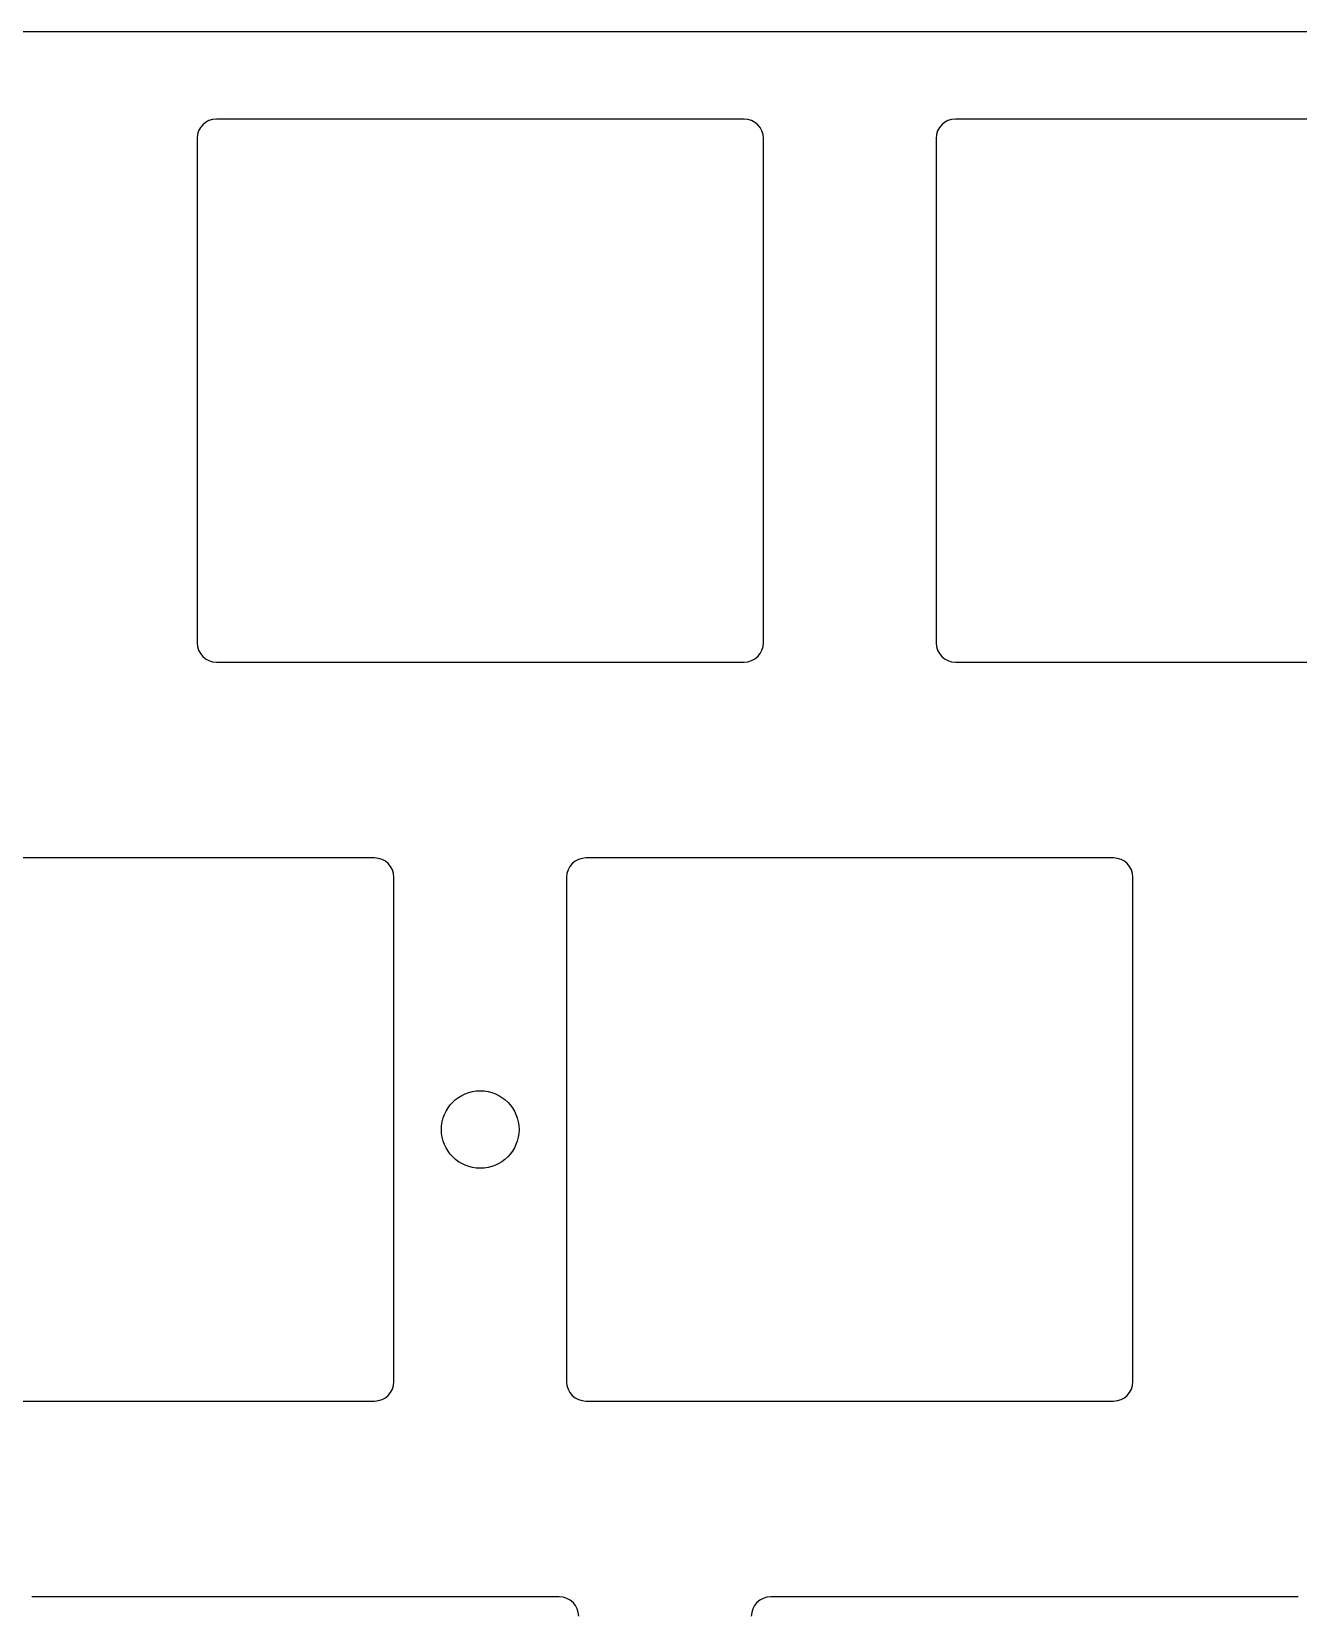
# Model space of a CAD drawing. Header units: millimetres. Extents: x -9 to 276, y -90 to 14.
# Drawn here: x 197.99 to 230.64, y -31.6 to 9.25 of the extents above; entities that cross this region are included whole.
import ezdxf

# ---------------------------------------------------------------- set-up
doc = ezdxf.new("R2010")
doc.units = ezdxf.units.MM
doc.layers.add('BLACK', color=7, linetype='CONTINUOUS')

msp = doc.modelspace()

# ---------------------------------------------------------------- linework, layer by layer
at = {"layer": 'BLACK', "linetype": 'Continuous'}
for p, q in [((198.437433, 9.25), (195.013565, 9.25)), ((198.437434, 9.25), (198.437433, 9.25)), ((201.861302, 9.25), (198.437434, 9.25)), ((205.285171, 9.25), (201.861302, 9.25)), ((213.713155, 9.249999), (205.285171, 9.25)), ((232.676119, 9.250001), (213.713155, 9.249999)), ((216.35145, 6.99795), (202.75145, 6.99795)), ((235.40145, 6.99795), (221.80145, 6.99795)), ((202.25145, 6.49795), (202.25145, -6.50205)), ((216.85145, -6.50205), (216.85145, 6.49795)), ((221.30145, 6.49795), (221.30145, -6.50205)), ((202.75145, -7.00205), (216.35145, -7.00205)), ((221.80145, -7.00205), (235.40145, -7.00205)), ((206.82645, -12.05205), (193.22645, -12.05205)), ((225.87645, -12.05205), (212.27645, -12.05205)), ((207.32645, -25.55205), (207.32645, -12.55205)), ((211.77645, -12.55205), (211.77645, -25.55205)), ((226.37645, -25.55205), (226.37645, -12.55205)), ((193.22645, -26.05205), (206.82645, -26.05205)), ((212.27645, -26.05205), (225.87645, -26.05205)), ((211.58895, -31.10205), (197.98895, -31.10205)), ((230.63895, -31.10205), (217.03895, -31.10205))]:
    msp.add_line(p, q, dxfattribs=at)
at = {"layer": 'BLACK'}
msp.add_circle((209.55145, -19.05205), 1, dxfattribs=at)
for centre, start, end in [((202.7515, 6.4979), 90.005729, 179.994271), ((216.3514, 6.4979), 0.005729, 89.994271), ((221.8015, 6.4979), 90.005729, 179.994271), ((202.7515, -6.502), 180.005729, 269.994271), ((216.3514, -6.502), 270.005729, 359.994271), ((221.8015, -6.502), 180.005729, 269.994271), ((206.8264, -12.5521), 0.005729, 89.994271), ((212.2765, -12.5521), 90.005729, 179.994271), ((225.8764, -12.5521), 0.005729, 89.994271), ((206.8264, -25.552), 270.005729, 359.994271), ((212.2765, -25.552), 180.005729, 269.994271), ((225.8764, -25.552), 270.005729, 359.994271), ((211.5889, -31.6021), 0.005729, 89.994271), ((217.039, -31.6021), 90.005729, 179.994271)]:
    msp.add_arc(centre, 0.50005, start, end, dxfattribs=at)

doc.saveas('drawing.dxf')
